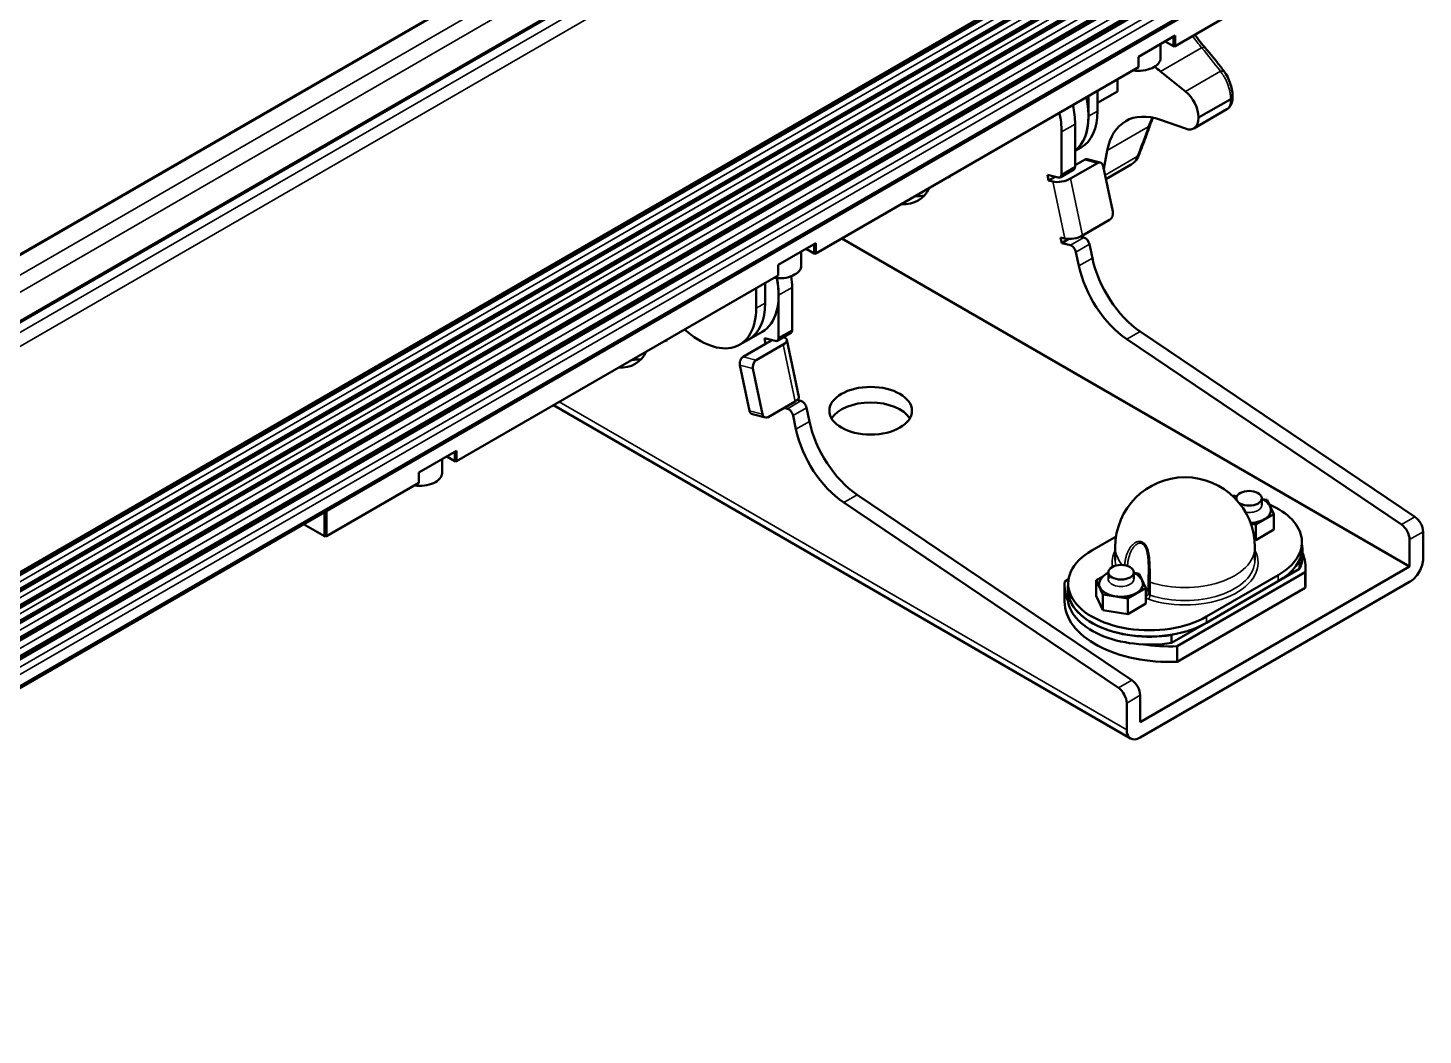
# Model space of a CAD drawing. Header units: millimetres. Extents: x 0 to 3000, y 0 to 3000.
# Drawn here: x 2503.7 to 2723.3, y 2307.1 to 2465.6 of the extents above; entities that cross this region are included whole.
import ezdxf

# ---------------------------------------------------------------- set-up
doc = ezdxf.new("R2010")
doc.units = ezdxf.units.MM
doc.layers.add('Visible (ANSI)', color=7, linetype='Continuous', lineweight=50)
doc.layers.add('Visible Narrow (ANSI)', color=7, linetype='Continuous', lineweight=35)

msp = doc.modelspace()

# ---------------------------------------------------------------- linework, layer by layer
at = {"layer": 'Visible (ANSI)'}
for p, q in [((1989.7155, 2133.9666), (2696.8223, 2542.2149)), ((1994.3144, 2125.9514), (2701.4212, 2534.1997)), ((2702.895, 2495.5931), (1997.2024, 2088.1613)), ((1997.3616, 2088.3494), (2703.0542, 2495.7812)), ((2701.5148, 2494.4718), (1994.5887, 2086.3278)), ((2701.2087, 2491.7401), (1994.2076, 2083.5528)), ((2700.853, 2488.9618), (1993.8237, 2080.7582)), ((2700.4164, 2486.3019), (1993.4663, 2078.1441)), ((2700.2323, 2483.439), (1993.3212, 2075.3037)), ((2700.2323, 2480.4892), (1993.3212, 2072.3539)), ((1993.2097, 2067.7587), (2700.2269, 2475.9553)), ((2684.3123, 2462.7774), (2698.8787, 2471.1873)), ((2684.3123, 2464.4104), (2678.514, 2461.0627)), ((2682.014, 2463.0835), (2682.014, 2460.8994)), ((2682.7567, 2463.5122), (2684.0295, 2462.7774)), ((2684.0295, 2462.7774), (2684.0295, 2464.2471)), ((2684.1709, 2462.6957), (2684.0295, 2462.7774)), ((2684.3123, 2462.7774), (2684.1709, 2462.6957)), ((2684.3123, 2462.7774), (2684.3123, 2464.4104)), ((2678.514, 2461.0627), (2678.514, 2459.4297)), ((2627.7438, 2430.1175), (2678.514, 2459.4297)), ((2682.0004, 2458.7749), (2685.9286, 2455.6266)), ((2675.2106, 2457.5225), (2675.2106, 2455.6215)), ((2670.6652, 2454.8982), (2670.6652, 2451.7138)), ((2672.0794, 2455.7147), (2672.0794, 2452.5303)), ((2672.0794, 2453.8137), (2675.2106, 2455.6215)), ((2687.2436, 2449.8202), (2692.4641, 2452.8342)), ((2692.4641, 2452.8342), (2692.4641, 2452.8342)), ((2668.5438, 2443.7922), (2668.5438, 2450.4891)), ((2685.9286, 2449.7723), (2682.0004, 2451.1599)), ((2666.4225, 2442.5674), (2666.4225, 2449.2644)), ((2669.4905, 2446.8081), (2668.5438, 2446.2616)), ((2670.4732, 2444.9625), (2672.5172, 2444.438)), ((2673.609, 2446.3151), (2673.0712, 2443.4259)), ((2666.2154, 2442.1096), (2668.3367, 2443.3344)), ((2667.8367, 2441.9159), (2672.0794, 2444.3654)), ((2670.0354, 2444.8899), (2668.5438, 2444.0287)), ((2674.4897, 2436.7099), (2672.9757, 2443.8777)), ((2677.3681, 2444.1185), (2673.4078, 2441.832)), ((2648.5697, 2442.1414), (2648.707, 2442.0181)), ((2648.707, 2442.0181), (2648.7745, 2442.2596)), ((2664.1893, 2442.5198), (2664.3786, 2441.6239)), ((2665.9047, 2442.0797), (2664.1893, 2442.5198)), ((2664.3786, 2441.6239), (2665.3947, 2442.2105)), ((2664.3786, 2441.6239), (2665.0599, 2441.449)), ((2673.9719, 2435.4056), (2669.7293, 2432.9561)), ((2627.7438, 2431.7505), (2621.8041, 2428.3212)), ((2627.7438, 2430.1175), (2627.7438, 2431.7505)), ((2631.845, 2432.4854), (2721.2233, 2380.8828)), ((2666.2711, 2432.6641), (2666.4604, 2431.7681)), ((2666.9524, 2432.4893), (2666.2711, 2432.6641)), ((2666.4604, 2431.7681), (2667.5853, 2432.4176)), ((2666.4604, 2431.7681), (2667.823, 2431.4185)), ((2669.9443, 2432.6432), (2669.3873, 2432.7862)), ((2625.4455, 2430.4236), (2625.4455, 2428.2396)), ((2626.1881, 2430.8524), (2627.4609, 2430.1175)), ((2627.4609, 2430.1175), (2627.4609, 2431.5872)), ((2627.6023, 2430.0359), (2627.4609, 2430.1175)), ((2627.7438, 2430.1175), (2627.6023, 2430.0359)), ((2668.6935, 2430.3477), (2669.15, 2428.1866)), ((2671.2714, 2429.4113), (2670.8149, 2431.5724)), ((2621.8041, 2428.3212), (2621.8041, 2426.6882)), ((2571.1752, 2397.4576), (2621.8041, 2426.6882)), ((2619.7535, 2425.5043), (2619.7535, 2422.32)), ((2618.3393, 2424.6878), (2618.3393, 2421.5035)), ((2621.8748, 2423.5447), (2621.8748, 2416.8478)), ((2623.9961, 2424.7695), (2623.9961, 2418.0725)), ((2604.022, 2416.4217), (2604.1593, 2416.2984)), ((2604.1593, 2416.2984), (2604.2267, 2416.5399)), ((2617.1646, 2416.5978), (2615.7504, 2415.7813)), ((2619.2859, 2417.8225), (2617.1646, 2416.5978)), ((2619.6416, 2416.8002), (2619.8309, 2415.9042)), ((2621.3569, 2416.36), (2619.6416, 2416.8002)), ((2620.847, 2416.4909), (2619.8309, 2415.9042)), ((2621.6677, 2416.39), (2623.789, 2417.6147)), ((2623.1761, 2416.551), (2625.0686, 2407.5912)), ((2676.6773, 2416.64), (2719.9275, 2387.4721)), ((2722.0488, 2388.6969), (2678.7986, 2417.8648)), ((2616.2953, 2413.863), (2619.8309, 2415.9042)), ((2618.3393, 2413.3385), (2622.5819, 2415.788)), ((2617.2915, 2405.391), (2615.7775, 2412.5588)), ((2617.8214, 2412.0343), (2619.3354, 2404.8665)), ((2677.2969, 2353.7898), (2586.4186, 2406.2584)), ((2624.4744, 2406.8283), (2620.2318, 2404.3788)), ((2622.7512, 2405.8333), (2623.2753, 2405.6989)), ((2625.3966, 2406.9236), (2624.8174, 2407.0722)), ((2626.7236, 2403.6917), (2626.2671, 2405.8528)), ((2617.75, 2404.8306), (2619.794, 2404.3061)), ((2624.1458, 2404.6281), (2624.6023, 2402.4669)), ((2571.1752, 2399.0906), (2565.2355, 2395.6614)), ((2570.8924, 2397.4576), (2570.8924, 2398.9273)), ((2571.1752, 2397.4576), (2571.1752, 2399.0906)), ((2568.877, 2397.7637), (2568.877, 2395.5797)), ((2569.6196, 2398.1925), (2570.8924, 2397.4576)), ((2571.0338, 2397.376), (2570.8924, 2397.4576)), ((2571.1752, 2397.4576), (2571.0338, 2397.376)), ((2565.2355, 2395.6614), (2565.2355, 2394.0284)), ((2550.6691, 2385.6184), (2565.2355, 2394.0284)), ((2632.1296, 2390.9204), (2675.3798, 2361.7525)), ((2677.5011, 2362.9772), (2634.2509, 2392.1451)), ((2693.9442, 2391.5993), (2693.9442, 2391.372)), ((2697.9442, 2391.5993), (2697.9442, 2390.5378)), ((2698.0445, 2391.4884), (2698.802, 2391.3713)), ((2698.802, 2391.3713), (2699.848, 2389.1174)), ((2550.3863, 2389.4447), (2550.3863, 2385.6184)), ((2550.6691, 2389.608), (2550.6691, 2385.6184)), ((2699.848, 2389.1174), (2696.9902, 2387.4675)), ((2699.848, 2389.1174), (2699.848, 2386.6679)), ((2547.0726, 2387.5316), (2550.3863, 2385.6184)), ((2550.5277, 2385.5368), (2550.3863, 2385.6184)), ((2550.6691, 2385.6184), (2550.5277, 2385.5368)), ((2674.9978, 2385.5887), (2671.1955, 2383.3935)), ((2696.9902, 2387.4675), (2696.2339, 2387.5845)), ((2696.9902, 2387.4675), (2696.9902, 2385.018)), ((2699.848, 2386.6679), (2696.9902, 2385.018)), ((2723.3446, 2382.1075), (2723.3446, 2386.3215)), ((2674.8679, 2383.9038), (2674.8679, 2381.8626)), ((2696.8085, 2385.0461), (2696.9902, 2385.018)), ((2696.8679, 2383.9038), (2696.8679, 2381.8626)), ((2704.2748, 2384.7203), (2704.2748, 2383.7405)), ((2704.3438, 2383.6443), (2704.3438, 2382.4196)), ((2721.2233, 2380.8828), (2721.2233, 2385.0967)), ((2703.7224, 2381.5972), (2703.8992, 2381.6993)), ((2703.8992, 2380.4745), (2703.8992, 2381.6993)), ((2671.8879, 2378.6902), (2672.9544, 2379.3059)), ((2673.7917, 2379.9642), (2673.7917, 2378.9028)), ((2677.7917, 2379.9642), (2677.7917, 2378.9028)), ((2677.8919, 2379.8534), (2678.6494, 2379.7362)), ((2678.6494, 2379.7362), (2679.6954, 2377.4824)), ((2721.2233, 2380.8828), (2678.7969, 2356.3879)), ((2684.6164, 2368.321), (2704.7972, 2379.9724)), ((2689.2267, 2372.9832), (2700.5404, 2379.5151)), ((2700.5404, 2378.5353), (2703.8992, 2380.4745)), ((2704.7972, 2377.5229), (2704.7972, 2379.9724)), ((2704.8426, 2380.6785), (2704.8426, 2378.229)), ((2666.8933, 2377.821), (2666.8933, 2375.3716)), ((2667.5142, 2378.8594), (2666.9387, 2378.5272)), ((2667.3921, 2377.3047), (2667.3921, 2376.08)), ((2667.4611, 2378.1883), (2667.4611, 2377.2085)), ((2671.8879, 2378.6902), (2671.8879, 2376.2407)), ((2672.9339, 2376.4364), (2671.8879, 2378.6902)), ((2679.6954, 2377.4824), (2676.8377, 2375.8324)), ((2721.2233, 2378.4333), (2678.7969, 2353.9384)), ((2679.6954, 2377.4824), (2679.6954, 2375.0329)), ((2680.1017, 2378.6592), (2680.1017, 2376.618)), ((2684.6164, 2365.8715), (2704.7972, 2377.5229)), ((2689.2267, 2372.0034), (2700.5404, 2378.5353)), ((2671.8879, 2376.2407), (2672.9339, 2373.9869)), ((2676.8377, 2375.8324), (2672.9339, 2376.4364)), ((2672.9339, 2376.4364), (2672.9339, 2373.9869)), ((2676.8377, 2375.8324), (2676.8377, 2373.383)), ((2679.6954, 2375.0329), (2676.8377, 2373.383)), ((2672.9339, 2373.9869), (2676.8377, 2373.383)), ((2683.7466, 2368.8394), (2689.2267, 2372.0034)), ((2683.7466, 2370.0642), (2683.9234, 2370.1663)), ((2683.7466, 2370.0642), (2683.7466, 2368.8394)), ((2684.6164, 2368.321), (2684.6164, 2365.8715)), ((2676.6756, 2355.1631), (2676.6756, 2359.3771)), ((2678.7969, 2356.3879), (2678.7969, 2360.6018))]:
    msp.add_line(p, q, dxfattribs=at)
msp.add_arc((2685.8679, 2383.9038), 11, 0, 180, dxfattribs=at)
for centre, major_axis, ratio, start_param, end_param in [((2678.514, 2460.8994), (3.5, 0), 0.57735027, 4.46716539, 6.28318531), ((2684.0213, 2469.6312), (7.5, -12.9904), 0.57735027, 5.21916268, 5.30608801), ((2691.2904, 2458.0762), (0.8067, 0.591), 0.59745732, 6.28317753, 6.28319386), ((2661.8263, 2456.817), (6.25, -10.8253), 0.57735027, 0.07791495, 1.06272916), ((2685.4436, 2453.021), (1.8, -3.1177), 0.57735027, 0.78773812, 2.16449535), ((2692.3461, 2454.8883), (0.9999, 0.0021), 0.57597444, 0.00000019, 0.00001234), ((2692.3461, 2454.795), (1, -0.0021), 0.57872283, 6.28317234, 6.28318529), ((2657.5837, 2454.3675), (6.25, -10.8253), 0.57735027, 0.78539816, 1.06272916), ((2659.705, 2455.5922), (6.25, -10.8253), 0.57735027, 0.78539816, 1.06272916), ((2659.705, 2455.5922), (-6.25, 10.8253), 0.57735027, 3.92699082, 4.20432181), ((2661.8263, 2456.817), (6.25, -10.8253), 0.57735027, 0.07791495, 0.78539816), ((2663.2405, 2457.6334), (6.25, -10.8253), 0.57735027, 0, 0.78539816), ((2684.0213, 2437.9701), (-7.5, 12.9904), 0.57735027, 5.68948628, 6.87688433), ((2670.3116, 2461.7159), (-12.5, 21.6506), 0.57735027, 3.92461644, 3.9293652), ((2685.4436, 2452.9379), (1.8, -3.1177), 0.57735027, 5.68948628, 7.06624351), ((2670.2247, 2443.9939), (0.2485, 0.9686), 0.71081158, 0, 0.6079515), ((2677.6489, 2445.9491), (0.9285, -0.3715), 0.49273115, 6.28315408, 6.28317223), ((2667.8367, 2444.2004), (0.5, -0.866), 0.57735027, 0, 0.78539816), ((2672.2686, 2443.4694), (0.2485, 0.9686), 0.71081158, 5.32034048, 6.8911368), ((2666.4741, 2442.2655), (-1.9568, -0.4133), 0.40176307, 0.68216049, 2.25295682), ((2665.7154, 2442.9757), (0.5, -0.866), 0.57735027, 5.76873399, 7.06858347), ((2637.7735, 2448.946), (6.05, -10.4789), 0.57735027, 5.91547316, 6.65089745), ((2639.8948, 2450.1708), (6.05, -10.4789), 0.57735027, 5.91547316, 6.10695885), ((2673.7826, 2436.3016), (-0.2485, -0.9686), 0.71081158, 0.6079515, 2.17874782), ((2668.3666, 2433.3058), (1.9568, 0.4133), 0.40176307, 3.82375315, 5.39454947), ((2670.1336, 2431.7473), (-0.5, 0.866), 0.57735027, 4.19793767, 5.76873399), ((2668.0122, 2430.5225), (0.5, -0.866), 0.57735027, 1.05634501, 2.62714134), ((2621.9455, 2428.2396), (3.5, 0), 0.57735027, 4.46716539, 6.28318531), ((2677.3939, 2426.0712), (6.05, -10.4789), 0.57735027, 4.19793767, 5.41393751), ((2679.5152, 2427.2959), (-6.05, 10.4789), 0.57735027, 1.05634501, 2.27234486), ((2613.0359, 2428.6478), (6.25, -10.8253), 0.57735027, 0, 1.03542529), ((2613.0359, 2428.6478), (6.25, -10.8253), 0.57735027, 0.78539816, 1.03542529), ((2615.1573, 2429.8726), (-6.25, 10.8253), 0.57735027, 3.92699082, 4.09538126), ((2609.5004, 2426.6066), (6.25, -10.8253), 0.57735027, 5.22045615, 7.06858347), ((2610.9146, 2427.4231), (6.25, -10.8253), 0.57735027, 0, 0.78539816), ((2610.9146, 2427.4231), (6.25, -10.8253), 0.57735027, 0, 0.78539816), ((2621.1677, 2417.256), (0.5, -0.866), 0.57735027, 5.76873399, 7.06858347), ((2621.2193, 2416.1376), (1.9568, 0.4133), 0.40176307, 5.39454947, 6.95958856), ((2623.289, 2418.4808), (0.5, -0.866), 0.57735027, 0, 0.78539816), ((2593.2257, 2423.2264), (6.05, -10.4789), 0.57735027, 5.91547316, 6.65089745), ((2595.3471, 2424.4512), (6.05, -10.4789), 0.57735027, 5.91547316, 6.10695885), ((2616.4846, 2412.967), (-0.2485, -0.9686), 0.71081158, 3.74954415, 5.32034048), ((2618.5285, 2412.4425), (0.2485, 0.9686), 0.71081158, 0.6079515, 2.17874782), ((2623.1118, 2407.1779), (1.9568, 0.4133), 0.40176307, 5.39454947, 6.28318531), ((2617.9986, 2405.7992), (-0.2485, -0.9686), 0.71081158, 5.32034048, 6.28318531), ((2623.4645, 2404.8029), (0.5, -0.866), 0.57735027, 1.05634501, 2.62714134), ((2625.5858, 2406.0276), (-0.5, 0.866), 0.57735027, 4.19793767, 5.76873399), ((2636.3705, 2402.9282), (-6.5, 0), 0.57735027, 3.47403961, 5.95073836), ((2620.0425, 2405.2747), (-0.2485, -0.9686), 0.71081158, 5.32034048, 6.8911368), ((2634.9675, 2401.5763), (-6.05, 10.4789), 0.57735027, 1.05634501, 2.27234486), ((2632.8462, 2400.3516), (6.05, -10.4789), 0.57735027, 4.19793767, 5.41393751), ((2565.377, 2395.5797), (3.5, 0), 0.57735027, 4.46716539, 6.28318531), ((2695.9442, 2391.5993), (-2, 0), 0.57735027, 0.65848009, 6.55020547), ((2691.5248, 2384.7203), (12.75, 0), 0.57735027, 1.37285674, 1.43077729), ((2695.9442, 2389.7213), (3.4442, 0), 0.57735027, 4.78040434, 6.53586556), ((2691.5248, 2384.7203), (12.75, 0), 0.57735027, 5.49778714, 7.21283355), ((2721.9304, 2387.138), (-1, 1.7321), 0.57735027, 3.92699082, 5.41393751), ((2719.8091, 2385.9132), (1, -1.7321), 0.57735027, 0.78539816, 2.27234486), ((2680.2111, 2378.1883), (-12.75, 0), 0.57735027, 5.49778714, 8.6393798), ((2691.5248, 2383.7405), (12.75, 0), 0.57735027, 5.49778714, 6.28318531), ((2691.3582, 2383.6443), (12.9856, 0), 0.57735027, 6.02074478, 6.38631836), ((2691.3582, 2382.4196), (12.9856, 0), 0.57735027, 6.02074478, 6.28318531), ((2688.3426, 2380.6785), (16.5, 0), 0.57735027, 6.20899231, 6.52969328), ((2721.2233, 2380.8828), (-1.5, -2.5981), 0.57735027, 0.78539816, 2.35619449), ((2685.8669, 2376.801), (8.9984, 0), 0.57735027, 2.26722844, 2.26722956), ((2685.8784, 2376.7934), (-8.7659, 0), 0.57735027, 5.43251832, 5.43252013), ((2683.3933, 2377.821), (-16.5, 0), 0.57735027, 6.20899231, 6.54400823), ((2680.3777, 2377.3047), (-12.9856, 0), 0.57735027, 6.18005225, 8.11642217), ((2680.2111, 2377.2085), (-12.75, 0), 0.57735027, 0, 2.35619449), ((2675.7917, 2378.0863), (-3.4442, 0), 0.57735027, 6.03050505, 9.67745822), ((2680.6017, 2378.6592), (-0.5, 0), 0.57735027, 6.26498059, 6.28318531), ((2688.3426, 2378.229), (16.5, 0), 0.57735027, 6.20899231, 6.28318531), ((2683.3933, 2375.3716), (-16.5, 0), 0.57735027, 0, 1.64498932), ((2680.3777, 2376.08), (-12.9856, 0), 0.57735027, 0, 1.83323686), ((2683.3933, 2377.821), (-16.5, 0), 0.57735027, 1.3099734, 1.64498932), ((2675.2613, 2360.1936), (1, -1.7321), 0.57735027, 0.78539816, 2.27234486), ((2677.3827, 2361.4183), (-1, 1.7321), 0.57735027, 3.92699082, 5.41393751), ((2678.7969, 2356.3879), (-1.5, -2.5981), 0.57735027, 5.49778714, 7.06858347)]:
    msp.add_ellipse(centre, major_axis=major_axis, ratio=ratio, start_param=start_param, end_param=end_param, dxfattribs=at)
for centre, major_axis in [((2636.3705, 2405.3777), (-6.5, 0)), ((2675.7917, 2379.9642), (2, 0))]:
    msp.add_ellipse(centre, major_axis=major_axis, ratio=0.57735027, dxfattribs=at)
for points in [[(2687.403, 2464.5618), (2687.9734, 2463.7978), (2688.5447, 2463.0837), (2689.0976, 2462.4403)], [(2680.8122, 2451.4963), (2680.64, 2451.1121), (2680.4799, 2450.7058), (2680.3334, 2450.2821)], [(2693.9442, 2391.5406), (2693.9086, 2391.5228), (2693.8732, 2391.5043), (2693.838, 2391.4852)]]:
    msp.add_open_spline(points, degree=3, dxfattribs=at)
for points, knots in [([(2689.0976, 2462.4403), (2689.3101, 2462.1931), (2689.5202, 2461.9449), (2689.9352, 2461.4468), (2690.1403, 2461.1969), (2690.5454, 2460.6953), (2690.7454, 2460.4437), (2691.1403, 2459.9389), (2691.3353, 2459.6856), (2691.7201, 2459.1776), (2691.9099, 2458.9228), (2692.0971, 2458.6672)], [3.3430625051, 3.3430625051, 3.3430625051, 3.3430625051, 3.3582649091, 3.3582649091, 3.3734673131, 3.3734673131, 3.3886697171, 3.3886697171, 3.4038721211, 3.4038721211, 3.4190745251, 3.4190745251, 3.4190745251, 3.4190745251]), ([(2692.0971, 2458.6672), (2692.3256, 2458.3552), (2692.5363, 2457.9851), (2692.8752, 2457.232), (2693.0137, 2456.8448), (2693.212, 2456.1117), (2693.2804, 2455.7566), (2693.3355, 2455.2393), (2693.3457, 2455.0618), (2693.3461, 2454.8904)], [0, 0, 0, 0, 0.134370691, 0.134370691, 0.254367153, 0.254367153, 0.363070844, 0.363070844, 0.421672808, 0.421672808, 0.421672808, 0.421672808]), ([(2693.3461, 2454.793), (2693.3453, 2454.4481), (2693.3057, 2454.1237), (2693.1644, 2453.6755), (2693.1015, 2453.5291), (2692.9548, 2453.2834), (2692.8769, 2453.1796), (2692.6925, 2452.9895), (2692.5836, 2452.9032), (2692.4641, 2452.8342)], [0, 0, 0, 0, 0.11803898, 0.11803898, 0.178601099, 0.178601099, 0.226908186, 0.226908186, 0.277231489, 0.277231489, 0.277231489, 0.277231489]), ([(2693.3461, 2454.793), (2693.3461, 2454.7995), (2693.3461, 2454.8059), (2693.3461, 2454.8189), (2693.3461, 2454.8254), (2693.3461, 2454.8384), (2693.3461, 2454.8449), (2693.3461, 2454.8579), (2693.3461, 2454.8644), (2693.3461, 2454.8774), (2693.3461, 2454.8839), (2693.3461, 2454.8904)], [6.28080513565, 6.28080513565, 6.28080513565, 6.28080513565, 6.28175720402, 6.28175720402, 6.28270927239, 6.28270927239, 6.28366134076, 6.28366134076, 6.28461340913, 6.28461340913, 6.2855654775, 6.2855654775, 6.2855654775, 6.2855654775]), ([(2680.3334, 2450.2821), (2680.2261, 2449.9718), (2680.1168, 2449.6607), (2679.8943, 2449.0373), (2679.7811, 2448.7249), (2679.5508, 2448.0988), (2679.4337, 2447.785), (2679.1956, 2447.1564), (2679.0746, 2446.8414), (2678.8289, 2446.2104), (2678.7041, 2445.8943), (2678.5773, 2445.5776)], [3.3430625051, 3.3430625051, 3.3430625051, 3.3430625051, 3.3582649091, 3.3582649091, 3.3734673131, 3.3734673131, 3.3886697171, 3.3886697171, 3.4038721211, 3.4038721211, 3.4190745251, 3.4190745251, 3.4190745251, 3.4190745251]), ([(2678.5773, 2445.5776), (2678.4355, 2445.223), (2678.2371, 2444.8955), (2677.8096, 2444.4246), (2677.5987, 2444.2516), (2677.368, 2444.1185)], [0, 0, 0, 0, 0.12371384, 0.12371384, 0.214986872, 0.214986872, 0.214986872, 0.214986872]), ([(2699.2791, 2390.2185), (2699.1689, 2390.4648), (2699.0215, 2390.6786), (2698.6492, 2391.0909), (2698.4143, 2391.2718), (2698.0948, 2391.462), (2698.02, 2391.5027), (2697.9442, 2391.5406)], [2.608874745, 2.608874745, 2.608874745, 2.608874745, 2.836760269, 2.836760269, 3.1263916, 3.1263916, 3.213173931, 3.213173931, 3.213173931, 3.213173931]), ([(2673.7917, 2379.9055), (2673.7511, 2379.8852), (2673.7108, 2379.8641), (2673.345, 2379.6632), (2673.0346, 2379.4286), (2672.6534, 2378.9511), (2672.5435, 2378.7772), (2672.4568, 2378.5834)], [4.640807703, 4.640807703, 4.640807703, 4.640807703, 4.687288264, 4.687288264, 5.065858758, 5.065858758, 5.245106889, 5.245106889, 5.245106889, 5.245106889]), ([(2679.1265, 2378.5834), (2679.0163, 2378.8297), (2678.869, 2379.0435), (2678.4967, 2379.4558), (2678.2618, 2379.6367), (2677.9422, 2379.8269), (2677.8674, 2379.8676), (2677.7917, 2379.9055)], [2.608874745, 2.608874745, 2.608874745, 2.608874745, 2.836760269, 2.836760269, 3.1263916, 3.1263916, 3.213173931, 3.213173931, 3.213173931, 3.213173931]), ([(2680.1023, 2379.6091), (2680.1023, 2379.5648), (2680.1023, 2379.5206), (2680.1023, 2379.4766), (2680.1022, 2379.1982), (2680.1018, 2378.9271), (2680.1018, 2378.6645)], [0.831846575, 0.831846575, 0.831846575, 0.831846575, 0.854798454, 0.854798454, 0.854798454, 1, 1, 1, 1]), ([(2680.1017, 2376.618), (2680.1017, 2376.6176), (2680.1017, 2376.6173), (2680.1017, 2376.6166), (2680.1017, 2376.6162), (2680.1017, 2376.6155), (2680.1017, 2376.6152), (2680.1017, 2376.6145), (2680.1017, 2376.6141), (2680.1017, 2376.6134), (2680.1016, 2376.6131), (2680.1016, 2376.6127)], [3.926990817, 3.926990817, 3.926990817, 3.926990817, 3.9306317598, 3.9306317598, 3.9342727026, 3.9342727026, 3.9379136454, 3.9379136454, 3.9415545881, 3.9415545881, 3.9451955309, 3.9451955309, 3.9451955309, 3.9451955309])]:
    msp.add_open_spline(points, degree=3, knots=knots, dxfattribs=at)
at = {"layer": 'Visible Narrow (ANSI)'}
for p, q in [((2697.0415, 2542.2064), (1989.9347, 2133.9581)), ((2699.6874, 2540.6227), (1992.5806, 2132.3744)), ((2700.8935, 2538.6587), (1993.7867, 2130.4104)), ((2701.5203, 2534.4956), (1994.4135, 2126.2473)), ((2700.4929, 2533.6363), (1994.8003, 2126.2045)), ((1996.1443, 2125.4285), (2701.8368, 2532.8603)), ((2702.8795, 2531.2579), (1997.187, 2123.8261)), ((1994.6253, 2086.5937), (2701.7122, 2494.8305)), ((1994.2994, 2083.8511), (2701.4062, 2492.0993)), ((1994.3224, 2084.0431), (2701.4291, 2492.2914)), ((1994.4317, 2085.1844), (2701.1447, 2493.2054)), ((1993.9407, 2081.0488), (2701.0475, 2489.2971)), ((1993.9751, 2081.3021), (2701.0818, 2489.5504)), ((1994.0559, 2082.4484), (2700.7934, 2490.4835)), ((1993.5041, 2078.3881), (2700.6109, 2486.6364)), ((2700.6462, 2486.8933), (1993.5394, 2078.6451)), ((1993.6828, 2079.7321), (2700.4058, 2487.7588)), ((1993.3571, 2076.9374), (2700.0911, 2484.9705)), ((2700.4341, 2484.0846), (1993.3273, 2075.8363)), ((1993.3273, 2075.6367), (2700.4341, 2483.885)), ((1993.3212, 2074.0363), (2700.0715, 2482.0788)), ((2700.4341, 2481.1689), (1993.3273, 2072.9207)), ((1993.3273, 2072.6868), (2700.4341, 2480.9351)), ((1993.3212, 2071.0865), (2700.0715, 2479.1289)), ((2700.4341, 2478.2191), (1993.3273, 2069.9708)), ((1993.3273, 2068.1647), (2700.4341, 2476.413)), ((2688.4739, 2462.5123), (2682.0004, 2458.7749)), ((2685.9286, 2455.6266), (2691.4251, 2458.8)), ((2687.9892, 2451.5582), (2693.0532, 2454.482)), ((2693.0532, 2454.3848), (2687.9892, 2451.4613)), ((2670.6652, 2451.7138), (2672.0794, 2452.5303)), ((2668.5438, 2450.4891), (2666.4225, 2449.2644)), ((2680.0825, 2450.0526), (2673.609, 2446.3151)), ((2673.2739, 2442.4661), (2678.3431, 2445.3928)), ((2666.4225, 2442.5674), (2668.5438, 2443.7922)), ((2672.0794, 2444.3654), (2670.0354, 2444.8899)), ((2665.0599, 2441.449), (2666.9524, 2432.4893)), ((2667.8367, 2441.9159), (2669.7293, 2432.9561)), ((2667.823, 2431.4185), (2669.9443, 2432.6432)), ((2670.8149, 2431.5724), (2668.6935, 2430.3477)), ((2669.15, 2428.1866), (2671.2714, 2429.4113)), ((2623.9961, 2424.7695), (2621.8748, 2423.5447)), ((2618.3393, 2421.5035), (2619.7535, 2422.32)), ((2621.8748, 2416.8478), (2623.9961, 2418.0725)), ((2678.7986, 2417.8648), (2676.6773, 2416.64)), ((2624.4744, 2406.8283), (2622.5819, 2415.788)), ((2615.7775, 2412.5588), (2617.8214, 2412.0343)), ((2616.2953, 2413.863), (2618.3393, 2413.3385)), ((2587.2973, 2406.7657), (2676.6756, 2355.1631)), ((2619.3354, 2404.8665), (2617.2915, 2405.391)), ((2623.2753, 2405.6989), (2625.3966, 2406.9236)), ((2626.2671, 2405.8528), (2624.1458, 2404.6281)), ((2624.6023, 2402.4669), (2626.7236, 2403.6917)), ((2634.2509, 2392.1451), (2632.1296, 2390.9204)), ((2719.9275, 2387.4721), (2722.0488, 2388.6969)), ((2723.3446, 2386.3215), (2721.2233, 2385.0967)), ((2700.5404, 2378.5353), (2700.5404, 2379.5151)), ((2680.3509, 2376.3682), (2680.3509, 2378.4095)), ((2689.2267, 2372.9832), (2689.2267, 2372.0034)), ((2675.3798, 2361.7525), (2677.5011, 2362.9772)), ((2678.7969, 2360.6018), (2676.6756, 2359.3771))]:
    msp.add_line(p, q, dxfattribs=at)
for centre, major_axis, ratio, start_param, end_param in [((2688.3392, 2461.7886), (0.7584, 0.6518), 0.56306785, 6.28318457, 7.24273508), ((2624.7198, 2440.3851), (75.3597, -14.0277), 0.67677524, 0.62399028, 0.7000023), ((2691.2904, 2458.0762), (0.8067, 0.591), 0.59745732, 0, 1.00463061), ((2692.3461, 2454.8883), (1, 0.0021), 0.57597444, 5.49659989, 6.28318531), ((2692.3461, 2454.795), (1, -0.0021), 0.57872283, 5.49898007, 6.28317235), ((2675.3756, 2464.6396), (-12.5, 21.6506), 0.57735027, 3.92461065, 3.92937099), ((2629.0427, 2430.4935), (-47.9386, -59.8143), 0.4567734, 2.15782548, 2.2338375), ((2679.3883, 2450.6089), (0.9451, -0.3268), 0.54755308, 5.70575073, 6.28318531), ((2677.6489, 2445.9491), (0.9284, -0.3715), 0.49273115, 5.73056732, 6.28316716), ((2695.9442, 2390.5378), (2.03, 0), 0.57735027, 4.43611284, 6.4552766), ((2685.8679, 2381.4543), (-11.5, 0), 0.57735027, 5.98722239, 6.38096885), ((2685.8679, 2383.9038), (-11, 0), 0.57735027, 0, 0.45490042), ((2679.504, 2384.6454), (0.25, 0.433), 0.57735221, 1.8150062, 2.35615608), ((2685.8679, 2381.4543), (11.5, 0), 0.57735027, 4.18699123, 6.57914823), ((2685.8679, 2383.9038), (11, 0), 0.57735027, 4.18700413, 6.28318531), ((2685.8679, 2381.8626), (-11, 0), 0.57735027, 0, 0.13370536), ((2685.8679, 2381.8626), (11, 0), 0.57735027, 4.18700413, 6.28318531), ((2675.7917, 2378.9028), (2.03, 0), 0.57735027, 2.96950136, 6.4552766), ((2676.8523, 2376.6574), (3.25, 0), 0.57735027, 0.01955504, 0.54992898), ((2680.6017, 2378.6592), (-0.5, 0), 0.57735027, 0, 1.04541148), ((2679.6019, 2376.6285), (0.4998, -0.0158), 0.81636129, 4.92634406, 6.28318531), ((2680.1002, 2376.1185), (0.1587, 0.4741), 0.40951058, 3.82681818, 5.39761446), ((2680.6017, 2376.618), (-0.5, 0), 0.57735027, 0, 1.04541148)]:
    msp.add_ellipse(centre, major_axis=major_axis, ratio=ratio, start_param=start_param, end_param=end_param, dxfattribs=at)
for points in [[(2687.0303, 2464.3469), (2687.5164, 2463.6927), (2688.0005, 2463.078), (2688.4739, 2462.5123)], [(2680.6908, 2451.5208), (2680.4695, 2451.0605), (2680.2662, 2450.5696), (2680.0825, 2450.0526)]]:
    msp.add_open_spline(points, degree=3, dxfattribs=at)
for points, knots in [([(2693.0532, 2454.482), (2693.0528, 2454.675), (2693.0393, 2454.8782), (2693.014, 2455.0854), (2693.0136, 2455.0887), (2693.0132, 2455.092), (2693.0128, 2455.0952), (2692.9879, 2455.2962), (2692.9521, 2455.5006), (2692.9054, 2455.7105), (2692.9032, 2455.7205), (2692.9009, 2455.7305), (2692.8986, 2455.7405), (2692.8523, 2455.9444), (2692.7952, 2456.1536), (2692.7286, 2456.3624), (2692.7232, 2456.3794), (2692.7178, 2456.3963), (2692.7122, 2456.4133), (2692.6466, 2456.6144), (2692.5724, 2456.8148), (2692.4905, 2457.0115), (2692.4805, 2457.0355), (2692.4704, 2457.0595), (2692.4602, 2457.0835), (2692.3767, 2457.2787), (2692.2858, 2457.4698), (2692.1898, 2457.6521), (2692.1778, 2457.6749), (2692.1657, 2457.6976), (2692.1536, 2457.7201), (2692.051, 2457.9102), (2691.9435, 2458.09), (2691.8301, 2458.2609), (2691.8226, 2458.2721), (2691.8152, 2458.2833), (2691.8077, 2458.2944), (2691.686, 2458.4752), (2691.5574, 2458.6457), (2691.4251, 2458.8)], [0, 0, 0, 0, 0.14062971, 0.14062971, 0.14062971, 0.14285714, 0.14285714, 0.14285714, 0.27922731, 0.27922731, 0.27922731, 0.28571429, 0.28571429, 0.28571429, 0.41784742, 0.41784742, 0.41784742, 0.42857143, 0.42857143, 0.42857143, 0.55585778, 0.55585778, 0.55585778, 0.57142857, 0.57142857, 0.57142857, 0.69839126, 0.69839126, 0.69839126, 0.71428571, 0.71428571, 0.71428571, 0.84834807, 0.84834807, 0.84834807, 0.85714286, 0.85714286, 0.85714286, 1, 1, 1, 1]), ([(2693.0532, 2454.3848), (2693.0528, 2454.1865), (2693.0385, 2454.0046), (2693.0128, 2453.8423), (2693.0114, 2453.8338), (2693.01, 2453.8254), (2693.0086, 2453.817), (2692.9831, 2453.6652), (2692.9477, 2453.5306), (2692.9027, 2453.4098), (2692.8999, 2453.4022), (2692.897, 2453.3947), (2692.8941, 2453.3872), (2692.8482, 2453.2692), (2692.7928, 2453.1645), (2692.7249, 2453.0728), (2692.7219, 2453.0687), (2692.7188, 2453.0646), (2692.7157, 2453.0605), (2692.6454, 2452.9684), (2692.5615, 2452.8912), (2692.4677, 2452.8363), (2692.4665, 2452.8356), (2692.4653, 2452.8349), (2692.4641, 2452.8342)], [0, 0, 0, 0, 0.142857143, 0.142857143, 0.142857143, 0.150347149, 0.150347149, 0.150347149, 0.285714286, 0.285714286, 0.285714286, 0.294214255, 0.294214255, 0.294214255, 0.428571429, 0.428571429, 0.428571429, 0.434608945, 0.434608945, 0.434608945, 0.571428571, 0.571428571, 0.571428571, 0.573181955, 0.573181955, 0.573181955, 0.573181955]), ([(2677.368, 2444.1185), (2677.37, 2444.1196), (2677.372, 2444.1208), (2677.374, 2444.122), (2677.5014, 2444.1962), (2677.6215, 2444.2877), (2677.7314, 2444.3939), (2677.7451, 2444.4072), (2677.7587, 2444.4208), (2677.7721, 2444.4345), (2677.8855, 2444.5504), (2677.9874, 2444.6817), (2678.0787, 2444.8296), (2678.0847, 2444.8393), (2678.0906, 2444.8491), (2678.0965, 2444.859), (2678.1923, 2445.0189), (2678.2756, 2445.1981), (2678.3431, 2445.3928)], [0.569438744, 0.569438744, 0.569438744, 0.569438744, 0.571428571, 0.571428571, 0.571428571, 0.698391263, 0.698391263, 0.698391263, 0.714285714, 0.714285714, 0.714285714, 0.848348067, 0.848348067, 0.848348067, 0.857142857, 0.857142857, 0.857142857, 1, 1, 1, 1]), ([(2679.2009, 2384.6808), (2679.1576, 2384.7057), (2679.1129, 2384.7276), (2679.0665, 2384.7463), (2679.0202, 2384.7649), (2678.9721, 2384.7803), (2678.9225, 2384.792), (2678.873, 2384.8037), (2678.822, 2384.8116), (2678.7697, 2384.8157), (2678.7175, 2384.8197), (2678.6641, 2384.8197), (2678.6096, 2384.8155), (2678.5552, 2384.8113), (2678.4996, 2384.8029), (2678.4425, 2384.7899), (2678.3854, 2384.7768), (2678.3267, 2384.7592), (2678.2662, 2384.736), (2678.2057, 2384.7129), (2678.1434, 2384.6843), (2678.0792, 2384.6493), (2678.015, 2384.6143), (2677.9489, 2384.5729), (2677.881, 2384.5239), (2677.813, 2384.4748), (2677.7432, 2384.418), (2677.6718, 2384.3522), (2677.6005, 2384.2863), (2677.5276, 2384.2115), (2677.454, 2384.1263), (2677.3803, 2384.0411), (2677.306, 2383.9455), (2677.232, 2383.8384), (2677.1581, 2383.7314), (2677.0845, 2383.6129), (2677.0123, 2383.4808), (2676.9401, 2383.3487), (2676.8692, 2383.203), (2676.8021, 2383.0432), (2676.7349, 2382.8834), (2676.6716, 2382.7094), (2676.6157, 2382.5261), (2676.5598, 2382.3428), (2676.5113, 2382.1502), (2676.4719, 2381.9519), (2676.4325, 2381.7537), (2676.4023, 2381.55), (2676.3821, 2381.3439), (2676.3732, 2381.2534), (2676.3662, 2381.1625), (2676.3612, 2381.0711)], [0, 0, 0, 0, 0.058823529, 0.058823529, 0.058823529, 0.117647059, 0.117647059, 0.117647059, 0.176470588, 0.176470588, 0.176470588, 0.235294118, 0.235294118, 0.235294118, 0.294117647, 0.294117647, 0.294117647, 0.352941176, 0.352941176, 0.352941176, 0.411764706, 0.411764706, 0.411764706, 0.470588235, 0.470588235, 0.470588235, 0.529411765, 0.529411765, 0.529411765, 0.588235294, 0.588235294, 0.588235294, 0.647058824, 0.647058824, 0.647058824, 0.705882353, 0.705882353, 0.705882353, 0.764705882, 0.764705882, 0.764705882, 0.823529412, 0.823529412, 0.823529412, 0.882352941, 0.882352941, 0.882352941, 0.941176471, 0.941176471, 0.941176471, 0.967003933, 0.967003933, 0.967003933, 0.967003933]), ([(2676.8037, 2380.9602), (2676.8111, 2381.095), (2676.8223, 2381.2297), (2676.8375, 2381.364), (2676.8588, 2381.5519), (2676.8878, 2381.739), (2676.9248, 2381.9243), (2676.937, 2381.9856), (2676.9501, 2382.0467), (2676.9641, 2382.1075), (2677.0009, 2382.2671), (2677.0437, 2382.425), (2677.093, 2382.5804), (2677.1113, 2382.6382), (2677.1306, 2382.6956), (2677.1507, 2382.7526), (2677.2054, 2382.9073), (2677.2669, 2383.0589), (2677.3357, 2383.2057), (2677.3501, 2383.2365), (2677.3648, 2383.267), (2677.3799, 2383.2974), (2677.4572, 2383.453), (2677.543, 2383.6027), (2677.6384, 2383.743), (2677.6458, 2383.7539), (2677.6532, 2383.7647), (2677.6608, 2383.7755), (2677.7392, 2383.888), (2677.8239, 2383.994), (2677.9154, 2384.0903), (2677.9675, 2384.1452), (2678.0217, 2384.1969), (2678.0782, 2384.2445), (2678.1178, 2384.2779), (2678.1584, 2384.3093), (2678.2, 2384.3383), (2678.2403, 2384.3664), (2678.2816, 2384.3923), (2678.3237, 2384.4155), (2678.3752, 2384.4439), (2678.4281, 2384.4683), (2678.4821, 2384.4881), (2678.5181, 2384.5012), (2678.5547, 2384.5123), (2678.5916, 2384.5209), (2678.6434, 2384.533), (2678.6958, 2384.5404), (2678.7487, 2384.5424), (2678.7902, 2384.5439), (2678.8319, 2384.5421), (2678.8734, 2384.5366), (2678.9141, 2384.5312), (2678.9545, 2384.5224), (2678.9946, 2384.51), (2679.0476, 2384.4934), (2679.0999, 2384.4705), (2679.1504, 2384.4413)], [0.071039353, 0.071039353, 0.071039353, 0.071039353, 0.145631844, 0.145631844, 0.145631844, 0.25, 0.25, 0.25, 0.284513853, 0.284513853, 0.284513853, 0.375, 0.375, 0.375, 0.408669076, 0.408669076, 0.408669076, 0.5, 0.5, 0.5, 0.519145547, 0.519145547, 0.519145547, 0.617383232, 0.617383232, 0.617383232, 0.625, 0.625, 0.625, 0.704615119, 0.704615119, 0.704615119, 0.75, 0.75, 0.75, 0.781782777, 0.781782777, 0.781782777, 0.8125, 0.8125, 0.8125, 0.849996058, 0.849996058, 0.849996058, 0.875, 0.875, 0.875, 0.910004574, 0.910004574, 0.910004574, 0.9375, 0.9375, 0.9375, 0.964377385, 0.964377385, 0.964377385, 1, 1, 1, 1]), ([(2679.1504, 2384.4413), (2679.2025, 2384.4112), (2679.2528, 2384.3745), (2679.3006, 2384.3319), (2679.3342, 2384.302), (2679.3665, 2384.2693), (2679.3975, 2384.234), (2679.4315, 2384.1953), (2679.4639, 2384.1535), (2679.4946, 2384.1093), (2679.5315, 2384.0561), (2679.5658, 2383.9994), (2679.5977, 2383.94), (2679.6219, 2383.8952), (2679.6446, 2383.8488), (2679.6661, 2383.8013), (2679.6967, 2383.7336), (2679.7246, 2383.6636), (2679.7502, 2383.5919), (2679.7722, 2383.5304), (2679.7924, 2383.4676), (2679.8112, 2383.4041), (2679.8296, 2383.3416), (2679.8466, 2383.2783), (2679.8623, 2383.2145), (2679.8857, 2383.1192), (2679.9063, 2383.0226), (2679.9246, 2382.9253), (2679.9558, 2382.7598), (2679.9803, 2382.5924), (2680.0002, 2382.4248), (2680.0024, 2382.4066), (2680.0045, 2382.3884), (2680.0065, 2382.3701), (2680.0302, 2382.161), (2680.047, 2381.9519), (2680.0596, 2381.7443), (2680.0619, 2381.7059), (2680.0641, 2381.6675), (2680.0662, 2381.6292), (2680.0767, 2381.4348), (2680.0837, 2381.2418), (2680.0888, 2381.0508), (2680.0906, 2380.9829), (2680.0921, 2380.9154), (2680.0934, 2380.848), (2680.0971, 2380.6606), (2680.0992, 2380.4752), (2680.1004, 2380.2923), (2680.1009, 2380.2246), (2680.1013, 2380.1572), (2680.1015, 2380.0902), (2680.1022, 2379.9277), (2680.1024, 2379.7673), (2680.1023, 2379.6091)], [0, 0, 0, 0, 0.036716069, 0.036716069, 0.036716069, 0.0625, 0.0625, 0.0625, 0.090871457, 0.090871457, 0.090871457, 0.125, 0.125, 0.125, 0.15078232, 0.15078232, 0.15078232, 0.1875, 0.1875, 0.1875, 0.219021588, 0.219021588, 0.219021588, 0.25, 0.25, 0.25, 0.296259942, 0.296259942, 0.296259942, 0.375, 0.375, 0.375, 0.383566659, 0.383566659, 0.383566659, 0.481823611, 0.481823611, 0.481823611, 0.5, 0.5, 0.5, 0.592241502, 0.592241502, 0.592241502, 0.625, 0.625, 0.625, 0.716240471, 0.716240471, 0.716240471, 0.75, 0.75, 0.75, 0.831846575, 0.831846575, 0.831846575, 0.831846575]), ([(2679.2009, 2384.6808), (2679.2448, 2384.6554), (2679.2879, 2384.6265), (2679.3304, 2384.5937), (2679.3729, 2384.5609), (2679.4148, 2384.5241), (2679.4558, 2384.4833), (2679.4968, 2384.4424), (2679.537, 2384.3975), (2679.5761, 2384.3484), (2679.6152, 2384.2993), (2679.6533, 2384.2461), (2679.69, 2384.1887), (2679.7267, 2384.1313), (2679.762, 2384.0699), (2679.7963, 2384.0035), (2679.8306, 2383.9372), (2679.8638, 2383.8659), (2679.8959, 2383.7887), (2679.9281, 2383.7114), (2679.9592, 2383.6281), (2679.989, 2383.5381), (2680.0188, 2383.4481), (2680.0473, 2383.3513), (2680.0742, 2383.2473), (2680.1011, 2383.1433), (2680.1264, 2383.0319), (2680.15, 2382.9115), (2680.1736, 2382.7911), (2680.1955, 2382.6618), (2680.2153, 2382.5231), (2680.2351, 2382.3844), (2680.2528, 2382.2364), (2680.2681, 2382.0786), (2680.2835, 2381.9207), (2680.2966, 2381.7531), (2680.3074, 2381.5741), (2680.3182, 2381.3952), (2680.3268, 2381.2049), (2680.3333, 2381.0037), (2680.3397, 2380.8026), (2680.3441, 2380.5906), (2680.3469, 2380.374), (2680.3496, 2380.1575), (2680.3508, 2379.9364), (2680.3513, 2379.7148), (2680.3518, 2379.4933), (2680.3516, 2379.2712), (2680.3514, 2379.053), (2680.3512, 2378.8349), (2680.351, 2378.6205), (2680.3509, 2378.4095)], [0, 0, 0, 0, 0.058823529, 0.058823529, 0.058823529, 0.117647059, 0.117647059, 0.117647059, 0.176470588, 0.176470588, 0.176470588, 0.235294118, 0.235294118, 0.235294118, 0.294117647, 0.294117647, 0.294117647, 0.352941176, 0.352941176, 0.352941176, 0.411764706, 0.411764706, 0.411764706, 0.470588235, 0.470588235, 0.470588235, 0.529411765, 0.529411765, 0.529411765, 0.588235294, 0.588235294, 0.588235294, 0.647058824, 0.647058824, 0.647058824, 0.705882353, 0.705882353, 0.705882353, 0.764705882, 0.764705882, 0.764705882, 0.823529412, 0.823529412, 0.823529412, 0.882352941, 0.882352941, 0.882352941, 0.941176471, 0.941176471, 0.941176471, 1, 1, 1, 1]), ([(2679.6954, 2375.9658), (2679.706, 2375.9527), (2679.7174, 2375.9398), (2679.7296, 2375.9272), (2679.773, 2375.8825), (2679.8267, 2375.8414), (2679.8886, 2375.805), (2679.9506, 2375.7686), (2680.0207, 2375.7369), (2680.1, 2375.7103)], [0.429500882, 0.429500882, 0.429500882, 0.429500882, 0.5, 0.5, 0.5, 0.75, 0.75, 0.75, 1, 1, 1, 1])]:
    msp.add_open_spline(points, degree=3, knots=knots, dxfattribs=at)

doc.saveas('drawing.dxf')
